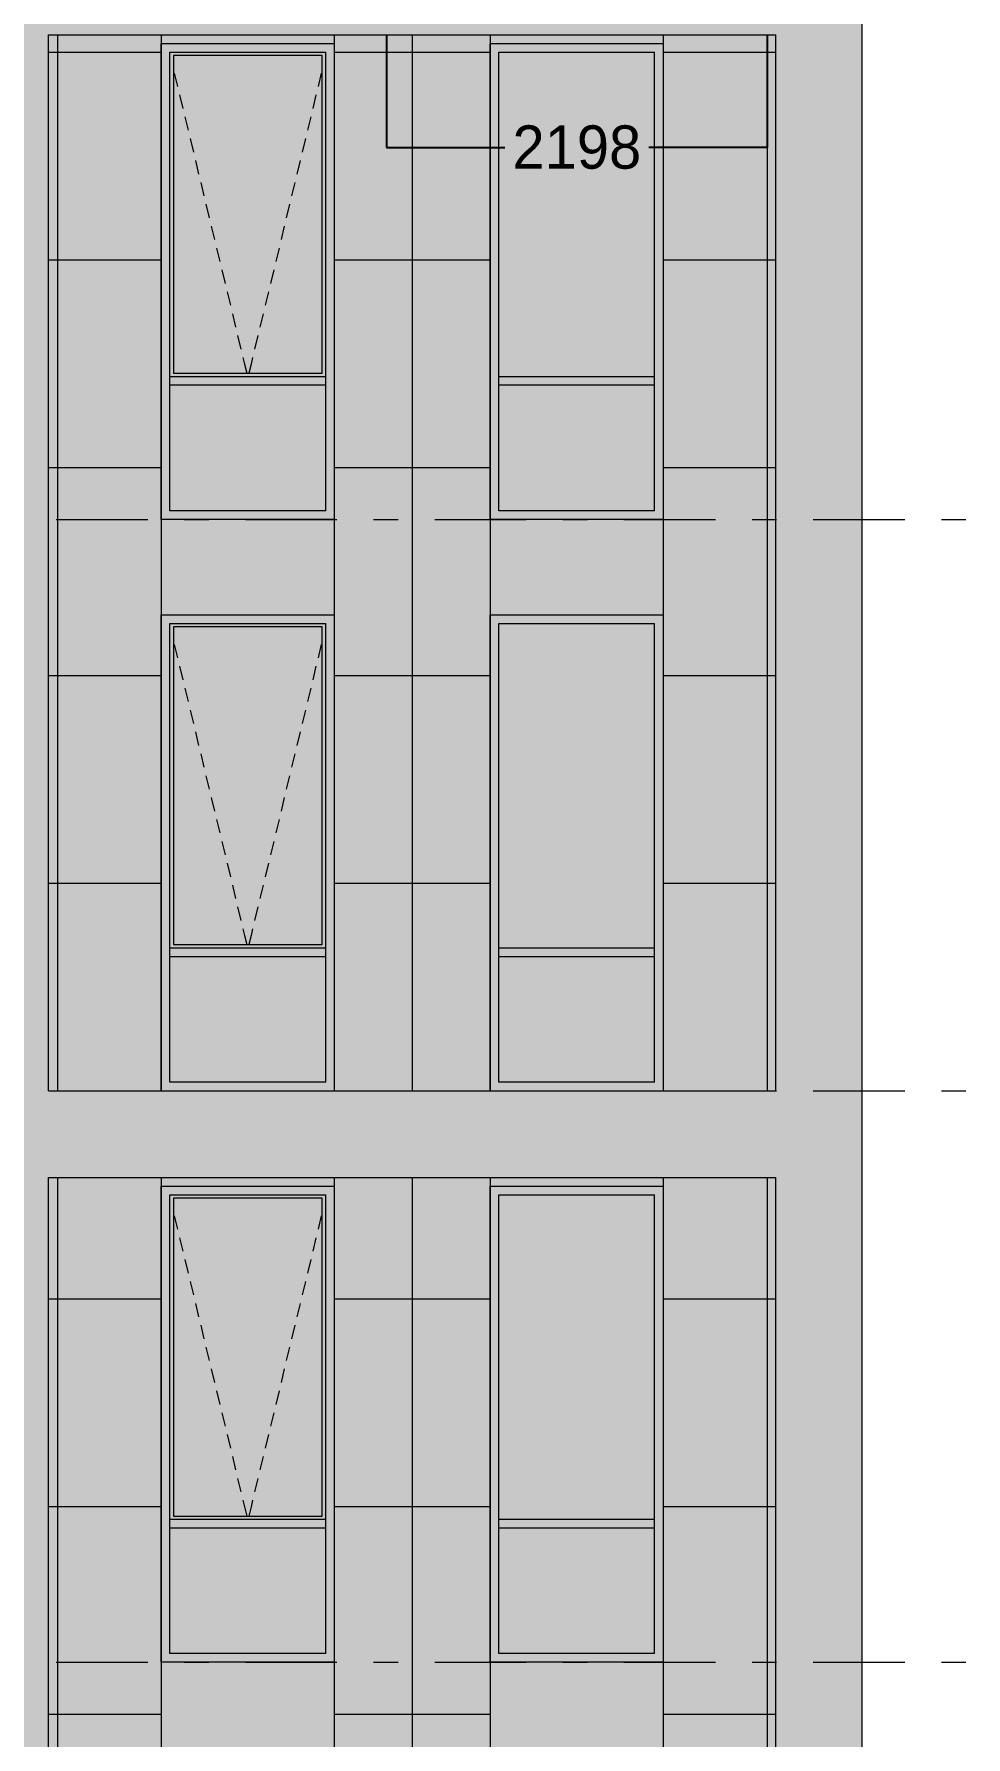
# Model space of a CAD drawing. Header units: millimetres. Extents: x 1499747 to 4230374, y -28481 to 441852.
# Drawn here: x 4123228 to 4128612, y 390097 to 399932 of the extents above; entities that cross this region are included whole.
import ezdxf

# ---------------------------------------------------------------- set-up
doc = ezdxf.new("R2010")
doc.units = ezdxf.units.MM
doc.header["$MEASUREMENT"] = 0
doc.layers.add('FTP Cable', color=130, linetype='Continuous', lineweight=30)
doc.layers.add('Чертеж и Рисунок', color=7, linetype='Continuous')
doc.dimstyles.get("Standard").update_dxf_attribs({"dimtxt": 0.18, "dimasz": 0.18, "dimexe": 0.18, "dimexo": 0.0625, "dimgap": 0.09, "dimtad": 0, "dimtih": 1, "dimtoh": 1, "dimdec": 4, "dimzin": 0, "dimdsep": 46, "dimtxsty": 'Standard', "dimcen": 0.09, "dimadec": 0, "dimazin": 0, "dimtfac": 1, "dimtdec": 4, "dimtofl": 0, "dimtmove": 0, "dimatfit": 3, "dimfxl": 1, "dimtolj": 1, "dimtzin": 0, "dimarcsym": 0})

# ---------------------------------------------------------------- blocks, each defined once
blk = doc.blocks.new('*D1149')
at = {"layer": 'Defpoints', "color": 0, "lineweight": 30, "transparency": 16777216}
for p in [(4125264.9, 399928.4), (4127463, 399928.4), (4127463, 399277.8)]:
    blk.add_point(p, dxfattribs=at)
at = {"layer": 'FTP Cable', "color": 0, "lineweight": -2, "transparency": 16777216}
for p, q in [((4125264.9, 399928.3), (4125264.9, 399277.6)), ((4127463, 399928.3), (4127463, 399277.6)), ((4125265.1, 399277.8), (4125947.2, 399277.8)), ((4127462.9, 399277.8), (4126780.7, 399277.8))]:
    blk.add_line(p, q, dxfattribs=at)
at = {"layer": 'FTP Cable', "color": 0, "lineweight": 30, "transparency": 16777216}
for points in [[(4125265.1, 399277.8), (4125265.1, 399277.7), (4125264.9, 399277.8)], [(4127462.9, 399277.8), (4127462.9, 399277.7), (4127463, 399277.8)]]:
    blk.add_solid(points, dxfattribs=at)
at = {"layer": 'FTP Cable', "color": 0, "lineweight": 25, "transparency": 16777216, "insert": (4126364, 399277.8), "char_height": 250, "attachment_point": 5}
blk.add_mtext('\\A1;2198', dxfattribs=at)

msp = doc.modelspace()

# ---------------------------------------------------------------- hatches: boundary and pattern name
at = {"layer": 'Чертеж и Рисунок', "linetype": 'Continuous', "lineweight": 0, "true_color": 0xbc9a89}
for points in [[(4104262.66859, 399928.41141), (4127512.73411, 399928.41141), (4127512.73411, 400428.41218), (4104262.66859, 400428.41218)], [(4128012.73488, 373528.37108), (4128012.73488, 400428.41218), (4127512.73411, 400428.41218), (4127512.73411, 373528.37108)], [(4123312.4277, 399928.41141), (4122812.42693, 399928.41141), (4122812.42693, 374028.37184), (4123312.4277, 374028.37184)], [(4123312.4277, 393328.40133), (4127512.73411, 393328.40133), (4127512.73411, 393828.40209), (4123312.4277, 393828.40209)]]:
    msp.add_hatch(color=33, dxfattribs=at).paths.add_polyline_path(points)
at = {"layer": 'Чертеж и Рисунок', "linetype": 'Continuous', "lineweight": 0, "true_color": 0xffffff}
h = msp.add_hatch(color=7, dxfattribs=at)
h.paths.add_polyline_path([(4123312.4277, 393828.40209), (4123962.82866, 393828.40209), (4123962.82866, 396578.40627), (4124962.83023, 396578.40627), (4124962.83023, 393828.40209), (4125862.63159, 393828.40209), (4125862.63159, 396578.40627), (4126862.63316, 396578.40627), (4126862.63316, 393828.40209), (4127512.73407, 393828.40209), (4127512.73407, 399928.41141), (4123312.4277, 399928.41141)])
h.paths.add_polyline_path([(4124962.83023, 397128.40717), (4123962.82866, 397128.40717), (4123962.82866, 399878.41135), (4124962.83023, 399878.41135)], flags=0)
h.paths.add_polyline_path([(4125862.63159, 399878.41135), (4126862.63316, 399878.41135), (4126862.63316, 397128.40717), (4125862.63159, 397128.40717)], flags=0)
at = {"layer": 'Чертеж и Рисунок', "linetype": 'Continuous', "lineweight": 0, "true_color": 0x2e2e2e}
for points in [[(4123962.82869, 399528.4108), (4124012.82877, 399528.4108), (4124012.82877, 399828.41126), (4123962.82869, 399878.41134)], [(4124462.82945, 399878.41134), (4123962.82869, 399878.41134), (4124012.82877, 399828.41126), (4124462.82945, 399828.41126)], [(4124462.82945, 399878.41134), (4124462.82945, 399828.41126), (4124912.83014, 399828.41126), (4124962.83022, 399878.41134)], [(4124962.83022, 399528.4108), (4124962.83022, 399878.41134), (4124912.83014, 399828.41126), (4124912.83014, 399528.4108)], [(4125862.63159, 399528.4108), (4125912.63167, 399528.4108), (4125912.63167, 399828.41126), (4125862.63159, 399878.41134)], [(4126362.63236, 399878.41134), (4125862.63159, 399878.41134), (4125912.63167, 399828.41126), (4126362.63236, 399828.41126)], [(4126362.63236, 399878.41134), (4126362.63236, 399828.41126), (4126812.63304, 399828.41126), (4126862.63312, 399878.41134)], [(4126862.63312, 399528.4108), (4126862.63312, 399878.41134), (4126812.63304, 399828.41126), (4126812.63304, 399528.4108)], [(4123962.82869, 398128.40866), (4124012.82877, 398128.40866), (4124012.82877, 399528.4108), (4123962.82869, 399528.4108)], [(4124962.83022, 398128.40866), (4124962.83022, 399528.4108), (4124912.83014, 399528.4108), (4124912.83014, 398128.40866)], [(4125862.63159, 398128.40866), (4125912.63167, 398128.40866), (4125912.63167, 399528.4108), (4125862.63159, 399528.4108)], [(4126862.63312, 398128.40866), (4126862.63312, 399528.4108), (4126812.63304, 399528.4108), (4126812.63304, 398128.40866)], [(4123962.82869, 397928.40836), (4124012.82877, 397928.40836), (4124012.82877, 398128.40866), (4123962.82869, 398128.40866)], [(4124962.83022, 397928.40836), (4124962.83022, 398128.40866), (4124912.83014, 398128.40866), (4124912.83014, 397928.40836)], [(4125862.63159, 397928.40836), (4125912.63167, 397928.40836), (4125912.63167, 398128.40866), (4125862.63159, 398128.40866)], [(4126862.63312, 397928.40836), (4126862.63312, 398128.40866), (4126812.63304, 398128.40866), (4126812.63304, 397928.40836)], [(4123962.82869, 397928.40836), (4123962.82869, 397128.40713), (4124012.82877, 397178.40721), (4124012.82877, 397928.40836)], [(4124012.82877, 397903.40832), (4124462.82945, 397903.40832), (4124462.82945, 397953.40839), (4124012.82877, 397953.40839)], [(4124462.82945, 397953.40839), (4124462.82945, 397903.40832), (4124912.83014, 397903.40832), (4124912.83014, 397953.40839)], [(4124962.83022, 397928.40836), (4124912.83014, 397928.40836), (4124912.83014, 397178.40721), (4124962.83022, 397128.40713)], [(4125862.63159, 397928.40836), (4125862.63159, 397128.40713), (4125912.63167, 397178.40721), (4125912.63167, 397928.40836)], [(4125912.63167, 397903.40832), (4126362.63236, 397903.40832), (4126362.63236, 397953.40839), (4125912.63167, 397953.40839)], [(4126362.63236, 397953.40839), (4126362.63236, 397903.40832), (4126812.63304, 397903.40832), (4126812.63304, 397953.40839)], [(4126862.63312, 397928.40836), (4126812.63304, 397928.40836), (4126812.63304, 397178.40721), (4126862.63312, 397128.40713)], [(4123962.82869, 397128.40713), (4124462.82945, 397128.40713), (4124462.82945, 397178.40721), (4124012.82877, 397178.40721)], [(4124462.82945, 397128.40713), (4124962.83022, 397128.40713), (4124912.83014, 397178.40721), (4124462.82945, 397178.40721)], [(4126362.63236, 397128.40713), (4126362.63236, 397178.40721), (4125912.63167, 397178.40721), (4125862.63159, 397128.40713)], [(4126362.63236, 397128.40713), (4126862.63312, 397128.40713), (4126812.63304, 397178.40721), (4126362.63236, 397178.40721)], [(4123962.82869, 396228.40576), (4124012.82877, 396228.40576), (4124012.82877, 396528.40622), (4123962.82869, 396578.40629)], [(4124462.82945, 396578.40629), (4123962.82869, 396578.40629), (4124012.82877, 396528.40622), (4124462.82945, 396528.40622)], [(4124462.82945, 396578.40629), (4124462.82945, 396528.40622), (4124912.83014, 396528.40622), (4124962.83022, 396578.40629)], [(4124962.83022, 396228.40576), (4124962.83022, 396578.40629), (4124912.83014, 396528.40622), (4124912.83014, 396228.40576)], [(4125862.63159, 396228.40576), (4125912.63167, 396228.40576), (4125912.63167, 396528.40622), (4125862.63159, 396578.40629)], [(4126362.63236, 396578.40629), (4125862.63159, 396578.40629), (4125912.63167, 396528.40622), (4126362.63236, 396528.40622)], [(4126362.63236, 396578.40629), (4126362.63236, 396528.40622), (4126812.63304, 396528.40622), (4126862.63312, 396578.40629)], [(4126862.63312, 396228.40576), (4126862.63312, 396578.40629), (4126812.63304, 396528.40622), (4126812.63304, 396228.40576)], [(4123962.82869, 394828.40362), (4124012.82877, 394828.40362), (4124012.82877, 396228.40576), (4123962.82869, 396228.40576)], [(4124962.83022, 394828.40362), (4124962.83022, 396228.40576), (4124912.83014, 396228.40576), (4124912.83014, 394828.40362)], [(4125862.63159, 394828.40362), (4125912.63167, 394828.40362), (4125912.63167, 396228.40576), (4125862.63159, 396228.40576)], [(4126862.63312, 394828.40362), (4126862.63312, 396228.40576), (4126812.63304, 396228.40576), (4126812.63304, 394828.40362)], [(4123962.82869, 394628.40332), (4124012.82877, 394628.40332), (4124012.82877, 394828.40362), (4123962.82869, 394828.40362)], [(4124962.83022, 394628.40332), (4124962.83022, 394828.40362), (4124912.83014, 394828.40362), (4124912.83014, 394628.40332)], [(4125862.63159, 394628.40332), (4125912.63167, 394628.40332), (4125912.63167, 394828.40362), (4125862.63159, 394828.40362)], [(4126862.63312, 394628.40332), (4126862.63312, 394828.40362), (4126812.63304, 394828.40362), (4126812.63304, 394628.40332)], [(4123962.82869, 394628.40332), (4123962.82869, 393828.40209), (4124012.82877, 393878.40217), (4124012.82877, 394628.40332)], [(4124012.82877, 394603.40328), (4124462.82945, 394603.40328), (4124462.82945, 394653.40335), (4124012.82877, 394653.40335)], [(4124462.82945, 394653.40335), (4124462.82945, 394603.40328), (4124912.83014, 394603.40328), (4124912.83014, 394653.40335)], [(4124962.83022, 394628.40332), (4124912.83014, 394628.40332), (4124912.83014, 393878.40217), (4124962.83022, 393828.40209)], [(4125862.63159, 394628.40332), (4125862.63159, 393828.40209), (4125912.63167, 393878.40217), (4125912.63167, 394628.40332)], [(4125912.63167, 394603.40328), (4126362.63236, 394603.40328), (4126362.63236, 394653.40335), (4125912.63167, 394653.40335)], [(4126362.63236, 394653.40335), (4126362.63236, 394603.40328), (4126812.63304, 394603.40328), (4126812.63304, 394653.40335)], [(4126862.63312, 394628.40332), (4126812.63304, 394628.40332), (4126812.63304, 393878.40217), (4126862.63312, 393828.40209)], [(4123962.82869, 393828.40209), (4124462.82945, 393828.40209), (4124462.82945, 393878.40217), (4124012.82877, 393878.40217)], [(4124462.82945, 393828.40209), (4124962.83022, 393828.40209), (4124912.83014, 393878.40217), (4124462.82945, 393878.40217)], [(4126362.63236, 393828.40209), (4126362.63236, 393878.40217), (4125912.63167, 393878.40217), (4125862.63159, 393828.40209)], [(4126362.63236, 393828.40209), (4126862.63312, 393828.40209), (4126812.63304, 393878.40217), (4126362.63236, 393878.40217)], [(4123962.82869, 392928.40072), (4124012.82877, 392928.40072), (4124012.82877, 393228.40118), (4123962.82869, 393278.40125)], [(4124462.82945, 393278.40125), (4123962.82869, 393278.40125), (4124012.82877, 393228.40118), (4124462.82945, 393228.40118)], [(4124462.82945, 393278.40125), (4124462.82945, 393228.40118), (4124912.83014, 393228.40118), (4124962.83022, 393278.40125)], [(4124962.83022, 392928.40072), (4124962.83022, 393278.40125), (4124912.83014, 393228.40118), (4124912.83014, 392928.40072)], [(4125862.63159, 392928.40072), (4125912.63167, 392928.40072), (4125912.63167, 393228.40118), (4125862.63159, 393278.40125)], [(4126362.63236, 393278.40125), (4125862.63159, 393278.40125), (4125912.63167, 393228.40118), (4126362.63236, 393228.40118)], [(4126362.63236, 393278.40125), (4126362.63236, 393228.40118), (4126812.63304, 393228.40118), (4126862.63312, 393278.40125)], [(4126862.63312, 392928.40072), (4126862.63312, 393278.40125), (4126812.63304, 393228.40118), (4126812.63304, 392928.40072)], [(4123962.82869, 391528.39858), (4124012.82877, 391528.39858), (4124012.82877, 392928.40072), (4123962.82869, 392928.40072)], [(4124962.83022, 391528.39858), (4124962.83022, 392928.40072), (4124912.83014, 392928.40072), (4124912.83014, 391528.39858)], [(4125862.63159, 391528.39858), (4125912.63167, 391528.39858), (4125912.63167, 392928.40072), (4125862.63159, 392928.40072)], [(4126862.63312, 391528.39858), (4126862.63312, 392928.40072), (4126812.63304, 392928.40072), (4126812.63304, 391528.39858)], [(4123962.82869, 391328.39827), (4124012.82877, 391328.39827), (4124012.82877, 391528.39858), (4123962.82869, 391528.39858)], [(4124962.83022, 391328.39827), (4124962.83022, 391528.39858), (4124912.83014, 391528.39858), (4124912.83014, 391328.39827)], [(4125862.63159, 391328.39827), (4125912.63167, 391328.39827), (4125912.63167, 391528.39858), (4125862.63159, 391528.39858)], [(4126862.63312, 391328.39827), (4126862.63312, 391528.39858), (4126812.63304, 391528.39858), (4126812.63304, 391328.39827)], [(4123962.82869, 391328.39827), (4123962.82869, 390528.39705), (4124012.82877, 390578.39713), (4124012.82877, 391328.39827)], [(4124012.82877, 391303.39824), (4124462.82945, 391303.39824), (4124462.82945, 391353.39831), (4124012.82877, 391353.39831)], [(4124462.82945, 391353.39831), (4124462.82945, 391303.39824), (4124912.83014, 391303.39824), (4124912.83014, 391353.39831)], [(4124962.83022, 391328.39827), (4124912.83014, 391328.39827), (4124912.83014, 390578.39713), (4124962.83022, 390528.39705)], [(4125862.63159, 391328.39827), (4125862.63159, 390528.39705), (4125912.63167, 390578.39713), (4125912.63167, 391328.39827)], [(4125912.63167, 391303.39824), (4126362.63236, 391303.39824), (4126362.63236, 391353.39831), (4125912.63167, 391353.39831)], [(4126362.63236, 391353.39831), (4126362.63236, 391303.39824), (4126812.63304, 391303.39824), (4126812.63304, 391353.39831)], [(4126862.63312, 391328.39827), (4126812.63304, 391328.39827), (4126812.63304, 390578.39713), (4126862.63312, 390528.39705)], [(4123962.82869, 390528.39705), (4124462.82945, 390528.39705), (4124462.82945, 390578.39713), (4124012.82877, 390578.39713)], [(4124462.82945, 390528.39705), (4124962.83022, 390528.39705), (4124912.83014, 390578.39713), (4124462.82945, 390578.39713)], [(4126362.63236, 390528.39705), (4126362.63236, 390578.39713), (4125912.63167, 390578.39713), (4125862.63159, 390528.39705)], [(4126362.63236, 390528.39705), (4126862.63312, 390528.39705), (4126812.63304, 390578.39713), (4126362.63236, 390578.39713)]]:
    msp.add_hatch(color=250, dxfattribs=at).paths.add_polyline_path(points)
at = {"layer": 'Чертеж и Рисунок', "linetype": 'Continuous', "lineweight": 0, "true_color": 0xf7fdff}
for points in [[(4124012.82877, 397953.40839), (4124032.8288, 397973.40843), (4124032.8288, 399808.41123), (4124012.82877, 399828.41126)], [(4124912.83014, 399828.41126), (4124012.82877, 399828.41126), (4124032.8288, 399808.41123), (4124892.83011, 399808.41123)], [(4124912.83014, 397953.40839), (4124912.83014, 399828.41126), (4124892.83011, 399808.41123), (4124892.83011, 397973.40843)], [(4124912.83014, 397953.40839), (4124892.83011, 397973.40843), (4124032.8288, 397973.40843), (4124012.82877, 397953.40839)], [(4124012.82877, 394653.40335), (4124032.8288, 394673.40338), (4124032.8288, 396508.40619), (4124012.82877, 396528.40622)], [(4124912.83014, 396528.40622), (4124012.82877, 396528.40622), (4124032.8288, 396508.40619), (4124892.83011, 396508.40619)], [(4124912.83014, 394653.40335), (4124912.83014, 396528.40622), (4124892.83011, 396508.40619), (4124892.83011, 394673.40338)], [(4124912.83014, 394653.40335), (4124892.83011, 394673.40338), (4124032.8288, 394673.40338), (4124012.82877, 394653.40335)], [(4124012.82877, 391353.39831), (4124032.8288, 391373.39834), (4124032.8288, 393208.40115), (4124012.82877, 393228.40118)], [(4124912.83014, 393228.40118), (4124012.82877, 393228.40118), (4124032.8288, 393208.40115), (4124892.83011, 393208.40115)], [(4124912.83014, 391353.39831), (4124912.83014, 393228.40118), (4124892.83011, 393208.40115), (4124892.83011, 391373.39834)], [(4124912.83014, 391353.39831), (4124892.83011, 391373.39834), (4124032.8288, 391373.39834), (4124012.82877, 391353.39831)]]:
    msp.add_hatch(color=7, dxfattribs=at).paths.add_polyline_path(points)
at = {"layer": 'Чертеж и Рисунок', "linetype": 'Continuous', "lineweight": 0, "true_color": 0x84adf9}
for points in [[(4124032.8288, 397973.40843), (4124892.83011, 397973.40843), (4124892.83011, 399808.41123), (4124032.8288, 399808.41123)], [(4125912.63167, 397953.40839), (4126812.63304, 397953.40839), (4126812.63304, 398128.40866), (4126812.63304, 399828.41126), (4125912.63167, 399828.41126)], [(4124012.82877, 397178.40721), (4124912.83014, 397178.40721), (4124912.83014, 397903.40832), (4124012.82877, 397903.40832)], [(4125912.63167, 397903.40832), (4125912.63167, 397178.40721), (4126812.63304, 397178.40721), (4126812.63304, 397903.40832)], [(4124032.8288, 394673.40338), (4124892.83011, 394673.40338), (4124892.83011, 396508.40619), (4124032.8288, 396508.40619)], [(4125912.63167, 394653.40335), (4126812.63304, 394653.40335), (4126812.63304, 396228.40576), (4126812.63304, 396528.40622), (4125912.63167, 396528.40622)], [(4124012.82877, 394603.40328), (4124012.82877, 393878.40217), (4124912.83014, 393878.40217), (4124912.83014, 394603.40328)], [(4126812.63304, 394603.40328), (4125912.63167, 394603.40328), (4125912.63167, 393878.40217), (4126812.63304, 393878.40217)], [(4124032.8288, 391373.39834), (4124892.83011, 391373.39834), (4124892.83011, 393208.40115), (4124032.8288, 393208.40115)], [(4125912.63167, 391353.39831), (4126812.63304, 391353.39831), (4126812.63304, 392928.40072), (4126812.63304, 393228.40118), (4125912.63167, 393228.40118)], [(4124012.82877, 391303.39824), (4124012.82877, 390578.39713), (4124912.83014, 390578.39713), (4124912.83014, 391303.39824)], [(4125912.63167, 391303.39824), (4125912.63167, 390578.39713), (4126812.63304, 390578.39713), (4126812.63304, 391303.39824)]]:
    msp.add_hatch(color=161, dxfattribs=at).paths.add_polyline_path(points)
at = {"layer": 'Чертеж и Рисунок', "linetype": 'Continuous', "lineweight": 0, "true_color": 0xffffff}
h = msp.add_hatch(color=7, dxfattribs=at)
h.paths.add_polyline_path([(4123312.4277, 383928.38697), (4123962.82871, 383928.38697), (4123962.82871, 386678.39122), (4124962.83024, 386678.39122), (4124962.83024, 383928.38697), (4125862.63164, 383928.38697), (4125862.63164, 386678.39122), (4126862.63316, 386678.39122), (4126862.63316, 383928.38697), (4127512.73415, 383928.38697), (4127512.73415, 393328.40133), (4123312.4277, 393328.40133)])
h.paths.add_polyline_path([(4124962.83024, 390528.3971), (4123962.82871, 390528.3971), (4123962.82871, 393278.40121), (4124962.83024, 393278.40121)], flags=0)
h.paths.add_polyline_path([(4123962.82871, 387228.39196), (4123962.82871, 389978.39622), (4124962.83024, 389978.39622), (4124962.83024, 387228.39196)], flags=0)
h.paths.add_polyline_path([(4125862.63164, 393278.40121), (4126862.63316, 393278.40121), (4126862.63316, 390528.3971), (4125862.63164, 390528.3971)], flags=0)
h.paths.add_polyline_path([(4125862.63164, 389978.39622), (4126862.63316, 389978.39622), (4126862.63316, 387228.39196), (4125862.63164, 387228.39196)], flags=0)

# ---------------------------------------------------------------- linework, layer by layer
at = {"layer": 'Чертеж и Рисунок', "color": 7, "linetype": 'Continuous', "lineweight": 5}
for points in [[(4128012.73488, 373528.37108), (4128012.73488, 400428.41218)], [(4123312.4277, 399928.41141), (4127512.73411, 399928.41141)], [(4123312.4277, 393828.40209), (4123312.4277, 399928.41141)], [(4127512.73411, 393828.40209), (4127512.73411, 399928.41141)], [(4123962.82869, 399878.41134), (4124962.83022, 399878.41134)], [(4123962.82869, 397128.40713), (4123962.82869, 399878.41134)], [(4124012.82877, 399528.4108), (4124012.82877, 399828.41126)], [(4124012.82877, 399828.41126), (4124462.82945, 399828.41126)], [(4124032.8288, 399808.41123), (4124032.8288, 397973.40843)], [(4124892.83011, 399808.41123), (4124032.8288, 399808.41123)], [(4124462.82945, 399828.41126), (4124912.83014, 399828.41126)], [(4124892.83011, 397973.40843), (4124892.83011, 399808.41123)], [(4124912.83014, 399528.4108), (4124912.83014, 399828.41126)], [(4125862.63159, 397128.40713), (4125862.63159, 399878.41134)], [(4125862.63159, 399878.41134), (4126862.63312, 399878.41134)], [(4125912.63167, 399528.4108), (4125912.63167, 399828.41126)], [(4125912.63167, 399828.41126), (4126362.63236, 399828.41126)], [(4126362.63236, 399828.41126), (4126812.63304, 399828.41126)], [(4126812.63304, 399528.4108), (4126812.63304, 399828.41126)], [(4126862.63312, 399878.41134), (4126862.63312, 397128.40713)], [(4124012.82877, 398128.40866), (4124012.82877, 399528.4108)], [(4124912.83014, 398128.40866), (4124912.83014, 399528.4108)], [(4125912.63167, 398128.40866), (4125912.63167, 399528.4108)], [(4126812.63304, 398128.40866), (4126812.63304, 399528.4108)], [(4124012.82877, 397953.40839), (4124012.82877, 398128.40866)], [(4124912.83014, 397953.40839), (4124912.83014, 398128.40866)], [(4125912.63167, 397953.40839), (4125912.63167, 398128.40866)], [(4126812.63304, 397953.40839), (4126812.63304, 398128.40866)], [(4124012.82877, 397928.40836), (4124012.82877, 397953.40839)], [(4124462.82945, 397953.40839), (4124012.82877, 397953.40839)], [(4124012.82877, 397903.40832), (4124012.82877, 397928.40836)], [(4124032.8288, 397973.40843), (4124892.83011, 397973.40843)], [(4124912.83014, 397953.40839), (4124462.82945, 397953.40839)], [(4124912.83014, 397928.40836), (4124912.83014, 397953.40839)], [(4124912.83014, 397903.40832), (4124912.83014, 397928.40836)], [(4125912.63167, 397928.40836), (4125912.63167, 397953.40839)], [(4126362.63236, 397953.40839), (4125912.63167, 397953.40839)], [(4125912.63167, 397903.40832), (4125912.63167, 397928.40836)], [(4126812.63304, 397953.40839), (4126362.63236, 397953.40839)], [(4126812.63304, 397928.40836), (4126812.63304, 397953.40839)], [(4126812.63304, 397903.40832), (4126812.63304, 397928.40836)], [(4124012.82877, 397178.40721), (4124012.82877, 397903.40832)], [(4124462.82945, 397903.40832), (4124012.82877, 397903.40832)], [(4124912.83014, 397903.40832), (4124462.82945, 397903.40832)], [(4124912.83014, 397178.40721), (4124912.83014, 397903.40832)], [(4125912.63167, 397178.40721), (4125912.63167, 397903.40832)], [(4126362.63236, 397903.40832), (4125912.63167, 397903.40832)], [(4126812.63304, 397903.40832), (4126362.63236, 397903.40832)], [(4126812.63304, 397178.40721), (4126812.63304, 397903.40832)], [(4124962.83022, 397128.40713), (4123962.82869, 397128.40713)], [(4124462.82945, 397178.40721), (4124012.82877, 397178.40721)], [(4124912.83014, 397178.40721), (4124462.82945, 397178.40721)], [(4126862.63312, 397128.40713), (4125862.63159, 397128.40713)], [(4126362.63236, 397178.40721), (4125912.63167, 397178.40721)], [(4126812.63304, 397178.40721), (4126362.63236, 397178.40721)], [(4123962.82869, 393828.40209), (4123962.82869, 396578.40629)], [(4123962.82869, 396578.40629), (4124962.83022, 396578.40629)], [(4125862.63159, 396578.40629), (4126862.63312, 396578.40629)], [(4125862.63159, 393828.40209), (4125862.63159, 396578.40629)], [(4126862.63312, 396578.40629), (4126862.63312, 393828.40209)], [(4124012.82877, 396228.40576), (4124012.82877, 396528.40622)], [(4124012.82877, 396528.40622), (4124462.82945, 396528.40622)], [(4124032.8288, 396508.40619), (4124032.8288, 394673.40338)], [(4124892.83011, 396508.40619), (4124032.8288, 396508.40619)], [(4124462.82945, 396528.40622), (4124912.83014, 396528.40622)], [(4124892.83011, 394673.40338), (4124892.83011, 396508.40619)], [(4124912.83014, 396228.40576), (4124912.83014, 396528.40622)], [(4125912.63167, 396228.40576), (4125912.63167, 396528.40622)], [(4125912.63167, 396528.40622), (4126362.63236, 396528.40622)], [(4126362.63236, 396528.40622), (4126812.63304, 396528.40622)], [(4126812.63304, 396228.40576), (4126812.63304, 396528.40622)], [(4124012.82877, 394828.40362), (4124012.82877, 396228.40576)], [(4124912.83014, 394828.40362), (4124912.83014, 396228.40576)], [(4125912.63167, 394828.40362), (4125912.63167, 396228.40576)], [(4126812.63304, 394828.40362), (4126812.63304, 396228.40576)], [(4124012.82877, 394653.40335), (4124012.82877, 394828.40362)], [(4124912.83014, 394653.40335), (4124912.83014, 394828.40362)], [(4125912.63167, 394653.40335), (4125912.63167, 394828.40362)], [(4126812.63304, 394653.40335), (4126812.63304, 394828.40362)], [(4124032.8288, 394673.40338), (4124892.83011, 394673.40338)], [(4124012.82877, 394628.40332), (4124012.82877, 394653.40335)], [(4124462.82945, 394653.40335), (4124012.82877, 394653.40335)], [(4124012.82877, 394603.40328), (4124012.82877, 394628.40332)], [(4124012.82877, 393878.40217), (4124012.82877, 394603.40328)], [(4124462.82945, 394603.40328), (4124012.82877, 394603.40328)], [(4124912.83014, 394653.40335), (4124462.82945, 394653.40335)], [(4124912.83014, 394603.40328), (4124462.82945, 394603.40328)], [(4124912.83014, 394628.40332), (4124912.83014, 394653.40335)], [(4124912.83014, 394603.40328), (4124912.83014, 394628.40332)], [(4124912.83014, 393878.40217), (4124912.83014, 394603.40328)], [(4125912.63167, 394628.40332), (4125912.63167, 394653.40335)], [(4126362.63236, 394653.40335), (4125912.63167, 394653.40335)], [(4125912.63167, 394603.40328), (4125912.63167, 394628.40332)], [(4125912.63167, 393878.40217), (4125912.63167, 394603.40328)], [(4126362.63236, 394603.40328), (4125912.63167, 394603.40328)], [(4126812.63304, 394653.40335), (4126362.63236, 394653.40335)], [(4126812.63304, 394603.40328), (4126362.63236, 394603.40328)], [(4126812.63304, 394628.40332), (4126812.63304, 394653.40335)], [(4126812.63304, 394603.40328), (4126812.63304, 394628.40332)], [(4126812.63304, 393878.40217), (4126812.63304, 394603.40328)], [(4123312.4277, 393828.40209), (4127512.73411, 393828.40209)], [(4124462.82945, 393878.40217), (4124012.82877, 393878.40217)], [(4124912.83014, 393878.40217), (4124462.82945, 393878.40217)], [(4126362.63236, 393878.40217), (4125912.63167, 393878.40217)], [(4126812.63304, 393878.40217), (4126362.63236, 393878.40217)], [(4123312.4277, 383928.38697), (4123312.4277, 393328.40133)], [(4123312.4277, 393328.40133), (4127512.73411, 393328.40133)], [(4127512.73411, 383928.38697), (4127512.73411, 393328.40133)], [(4123962.82869, 390528.39705), (4123962.82869, 393278.40125)], [(4123962.82869, 393278.40125), (4124962.83022, 393278.40125)], [(4124012.82877, 392928.40072), (4124012.82877, 393228.40118)], [(4124012.82877, 393228.40118), (4124462.82945, 393228.40118)], [(4124032.8288, 393208.40115), (4124032.8288, 391373.39834)], [(4124892.83011, 393208.40115), (4124032.8288, 393208.40115)], [(4124462.82945, 393228.40118), (4124912.83014, 393228.40118)], [(4124892.83011, 391373.39834), (4124892.83011, 393208.40115)], [(4124912.83014, 392928.40072), (4124912.83014, 393228.40118)], [(4125862.63159, 390528.39705), (4125862.63159, 393278.40125)], [(4125862.63159, 393278.40125), (4126862.63312, 393278.40125)], [(4125912.63167, 392928.40072), (4125912.63167, 393228.40118)], [(4125912.63167, 393228.40118), (4126362.63236, 393228.40118)], [(4126362.63236, 393228.40118), (4126812.63304, 393228.40118)], [(4126812.63304, 392928.40072), (4126812.63304, 393228.40118)], [(4126862.63312, 393278.40125), (4126862.63312, 390528.39705)], [(4124012.82877, 391528.39858), (4124012.82877, 392928.40072)], [(4124912.83014, 391528.39858), (4124912.83014, 392928.40072)], [(4125912.63167, 391528.39858), (4125912.63167, 392928.40072)], [(4126812.63304, 391528.39858), (4126812.63304, 392928.40072)], [(4124012.82877, 391353.39831), (4124012.82877, 391528.39858)], [(4124912.83014, 391353.39831), (4124912.83014, 391528.39858)], [(4125912.63167, 391353.39831), (4125912.63167, 391528.39858)], [(4126812.63304, 391353.39831), (4126812.63304, 391528.39858)], [(4124012.82877, 391328.39827), (4124012.82877, 391353.39831)], [(4124462.82945, 391353.39831), (4124012.82877, 391353.39831)], [(4124012.82877, 391303.39824), (4124012.82877, 391328.39827)], [(4124032.8288, 391373.39834), (4124892.83011, 391373.39834)], [(4124912.83014, 391353.39831), (4124462.82945, 391353.39831)], [(4124912.83014, 391328.39827), (4124912.83014, 391353.39831)], [(4124912.83014, 391303.39824), (4124912.83014, 391328.39827)], [(4125912.63167, 391328.39827), (4125912.63167, 391353.39831)], [(4126362.63236, 391353.39831), (4125912.63167, 391353.39831)], [(4125912.63167, 391303.39824), (4125912.63167, 391328.39827)], [(4126812.63304, 391353.39831), (4126362.63236, 391353.39831)], [(4126812.63304, 391328.39827), (4126812.63304, 391353.39831)], [(4126812.63304, 391303.39824), (4126812.63304, 391328.39827)], [(4124012.82877, 390578.39713), (4124012.82877, 391303.39824)], [(4124462.82945, 391303.39824), (4124012.82877, 391303.39824)], [(4124912.83014, 391303.39824), (4124462.82945, 391303.39824)], [(4124912.83014, 390578.39713), (4124912.83014, 391303.39824)], [(4125912.63167, 390578.39713), (4125912.63167, 391303.39824)], [(4126362.63236, 391303.39824), (4125912.63167, 391303.39824)], [(4126812.63304, 391303.39824), (4126362.63236, 391303.39824)], [(4126812.63304, 390578.39713), (4126812.63304, 391303.39824)], [(4124462.82945, 390578.39713), (4124012.82877, 390578.39713)], [(4124912.83014, 390578.39713), (4124462.82945, 390578.39713)], [(4126362.63236, 390578.39713), (4125912.63167, 390578.39713)], [(4126812.63304, 390578.39713), (4126362.63236, 390578.39713)], [(4124962.83022, 390528.39705), (4123962.82869, 390528.39705)], [(4126862.63312, 390528.39705), (4125862.63159, 390528.39705)]]:
    msp.add_lwpolyline(points, dxfattribs=at)
at = {"layer": 'Чертеж и Рисунок', "color": 253, "linetype": 'Continuous', "lineweight": 5, "true_color": 0xaaaaaa}
for points in [[(4123363.42777, 399928.41141), (4123363.42777, 393828.40209)], [(4123963.42869, 399928.41141), (4123963.42869, 399878.41134)], [(4124962.83022, 399928.41141), (4124962.83022, 399878.41134)], [(4125412.7309, 399928.41141), (4125412.7309, 393828.40209)], [(4125863.03159, 399928.41141), (4125863.03159, 399878.41134)], [(4126862.43312, 399928.41141), (4126862.43312, 399878.41134)], [(4127463.03404, 399928.41141), (4127463.03404, 393828.40209)], [(4123312.4277, 399828.21126), (4123962.82869, 399828.21126)], [(4123963.42869, 399878.41134), (4123963.42869, 397128.40713)], [(4124962.83022, 399878.41134), (4124962.83022, 397128.40713)], [(4124962.83022, 399828.21126), (4125862.53159, 399828.21126)], [(4125863.03159, 399878.41134), (4125863.03159, 397128.40713)], [(4126862.43312, 399878.41134), (4126862.43312, 397128.40713)], [(4126862.43312, 399828.21126), (4126862.63312, 399828.21126)], [(4126862.63312, 399828.21126), (4127512.73411, 399828.21126)], [(4123312.4277, 398628.20943), (4123962.82869, 398628.20943)], [(4124962.83022, 398628.20943), (4125862.53159, 398628.20943)], [(4126862.43312, 398628.20943), (4126862.63312, 398628.20943)], [(4126862.63312, 398628.20943), (4127512.73411, 398628.20943)], [(4123312.4277, 397428.20759), (4123962.82869, 397428.20759)], [(4124962.83022, 397428.20759), (4125862.53159, 397428.20759)], [(4126862.43312, 397428.20759), (4126862.63312, 397428.20759)], [(4126862.63312, 397428.20759), (4127512.73411, 397428.20759)], [(4123963.42869, 397128.40713), (4123963.42869, 396578.40629)], [(4124962.83022, 397128.40713), (4124962.83022, 396578.40629)], [(4125863.03159, 397128.40713), (4125863.03159, 396578.40629)], [(4126862.43312, 397128.40713), (4126862.43312, 396578.40629)], [(4123963.42869, 396578.40629), (4123963.42869, 393828.40209)], [(4124962.83022, 396578.40629), (4124962.83022, 393828.40209)], [(4125863.03159, 396578.40629), (4125863.03159, 393828.40209)], [(4126862.43312, 396578.40629), (4126862.43312, 393828.40209)], [(4123312.4277, 396228.20576), (4123962.82869, 396228.20576)], [(4124962.83022, 396228.20576), (4125862.53159, 396228.20576)], [(4126862.43312, 396228.20576), (4126862.63312, 396228.20576)], [(4126862.63312, 396228.20576), (4127512.73411, 396228.20576)], [(4123312.4277, 395028.20393), (4123962.82869, 395028.20393)], [(4124962.83022, 395028.20393), (4125862.53159, 395028.20393)], [(4126862.43312, 395028.20393), (4126862.63312, 395028.20393)], [(4126862.63312, 395028.20393), (4127512.73411, 395028.20393)], [(4123363.42777, 393328.40133), (4123363.42777, 383928.38697)], [(4123963.42869, 393328.40133), (4123963.42869, 393278.40125)], [(4124962.83022, 393328.40133), (4124962.83022, 393278.40125)], [(4125412.7309, 393328.40133), (4125412.7309, 383928.38697)], [(4125863.03159, 393328.40133), (4125863.03159, 393278.40125)], [(4126862.43312, 393328.40133), (4126862.43312, 393278.40125)], [(4127463.03404, 393328.40133), (4127463.03404, 383928.38697)], [(4123963.42869, 393278.40125), (4123963.42869, 390528.39705)], [(4124962.83022, 393278.40125), (4124962.83022, 390528.39705)], [(4125863.03159, 393278.40125), (4125863.03159, 390528.39705)], [(4126862.43312, 393278.40125), (4126862.43312, 390528.39705)], [(4123312.4277, 392628.20026), (4123962.82869, 392628.20026)], [(4124962.83022, 392628.20026), (4125862.53159, 392628.20026)], [(4126862.43312, 392628.20026), (4126862.63312, 392628.20026)], [(4126862.63312, 392628.20026), (4127512.73411, 392628.20026)], [(4123312.4277, 391428.19843), (4123962.82869, 391428.19843)], [(4124962.83022, 391428.19843), (4125862.53159, 391428.19843)], [(4126862.43312, 391428.19843), (4126862.63312, 391428.19843)], [(4126862.63312, 391428.19843), (4127512.73411, 391428.19843)], [(4123963.42869, 390528.39705), (4123963.42869, 389978.39621)], [(4124962.83022, 390528.39705), (4124962.83022, 389978.39621)], [(4125863.03159, 390528.39705), (4125863.03159, 389978.39621)], [(4126862.43312, 390528.39705), (4126862.43312, 389978.39621)], [(4123312.4277, 390228.19659), (4123962.82869, 390228.19659)], [(4124962.83022, 390228.19659), (4125862.53159, 390228.19659)], [(4126862.43312, 390228.19659), (4127512.73411, 390228.19659)]]:
    msp.add_lwpolyline(points, dxfattribs=at)
at = {"layer": 'Чертеж и Рисунок', "color": 23, "linetype": 'Continuous', "lineweight": 5, "true_color": 0xbf8080}
for points in [[(4124038.3288, 399707.11107), (4124057.02883, 399629.31096)], [(4124887.3301, 399707.11107), (4124868.53007, 399629.31096)], [(4124068.82885, 399580.71088), (4124087.52888, 399502.91076)], [(4124856.73005, 399580.71088), (4124838.03003, 399502.91076)], [(4124099.3289, 399454.31069), (4124118.02893, 399376.61057)], [(4124826.23001, 399454.31069), (4124807.52998, 399376.61057)], [(4124129.82894, 399328.01049), (4124148.52897, 399250.21038)], [(4124795.72996, 399328.01049), (4124777.02993, 399250.21038)], [(4124160.32899, 399201.6103), (4124179.02902, 399123.81018)], [(4124765.22991, 399201.6103), (4124746.52989, 399123.81018)], [(4124190.82904, 399075.21011), (4124209.52907, 398997.50999)], [(4124734.72987, 399075.21011), (4124716.02984, 398997.50999)], [(4124221.32908, 398948.80992), (4124240.02911, 398871.1098)], [(4124704.22982, 398948.80992), (4124685.52979, 398871.1098)], [(4124251.82913, 398822.50972), (4124270.62916, 398744.7096)], [(4124673.72977, 398822.50972), (4124655.02975, 398744.7096)], [(4124282.32918, 398696.10953), (4124301.12921, 398618.30941)], [(4124643.22973, 398696.10953), (4124624.5297, 398618.30941)], [(4124312.82922, 398569.70934), (4124331.62925, 398492.00922)], [(4124612.72968, 398569.70934), (4124594.02965, 398492.00922)], [(4124343.32927, 398443.40914), (4124362.1293, 398365.60902)], [(4124582.22964, 398443.40914), (4124563.42961, 398365.60902)], [(4124373.82932, 398317.00895), (4124392.62935, 398239.20883)], [(4124551.72959, 398317.00895), (4124532.92956, 398239.20883)], [(4124404.32936, 398190.60876), (4124423.12939, 398112.90864)], [(4124521.22954, 398190.60876), (4124502.42951, 398112.90864)], [(4124434.82941, 398064.30856), (4124444.02942, 398026.20851)], [(4124444.02942, 398026.20851), (4124456.72944, 397973.40843)], [(4124481.52948, 398026.20851), (4124468.82946, 397973.40843)], [(4124490.7295, 398064.30856), (4124481.52948, 398026.20851)], [(4124038.3288, 396407.10603), (4124057.02883, 396329.30591)], [(4124887.3301, 396407.10603), (4124868.53007, 396329.30591)], [(4124068.82885, 396280.70584), (4124087.52888, 396202.90572)], [(4124856.73005, 396280.70584), (4124838.03003, 396202.90572)], [(4124099.3289, 396154.30565), (4124118.02893, 396076.60553)], [(4124826.23001, 396154.30565), (4124807.52998, 396076.60553)], [(4124129.82894, 396028.00545), (4124148.52897, 395950.20533)], [(4124795.72996, 396028.00545), (4124777.02993, 395950.20533)], [(4124160.32899, 395901.60526), (4124179.02902, 395823.80514)], [(4124765.22991, 395901.60526), (4124746.52989, 395823.80514)], [(4124190.82904, 395775.20507), (4124209.52907, 395697.50495)], [(4124734.72987, 395775.20507), (4124716.02984, 395697.50495)], [(4124221.32908, 395648.80487), (4124240.02911, 395571.10476)], [(4124704.22982, 395648.80487), (4124685.52979, 395571.10476)], [(4124251.82913, 395522.50468), (4124270.62916, 395444.70456)], [(4124673.72977, 395522.50468), (4124655.02975, 395444.70456)], [(4124282.32918, 395396.10449), (4124301.12921, 395318.30437)], [(4124643.22973, 395396.10449), (4124624.5297, 395318.30437)], [(4124312.82922, 395269.70429), (4124331.62925, 395192.00418)], [(4124612.72968, 395269.70429), (4124594.02965, 395192.00418)], [(4124343.32927, 395143.4041), (4124362.1293, 395065.60398)], [(4124582.22964, 395143.4041), (4124563.42961, 395065.60398)], [(4124373.82932, 395017.00391), (4124392.62935, 394939.20379)], [(4124551.72959, 395017.00391), (4124532.92956, 394939.20379)], [(4124404.32936, 394890.60372), (4124423.12939, 394812.9036)], [(4124521.22954, 394890.60372), (4124502.42951, 394812.9036)], [(4124434.82941, 394764.30352), (4124444.02942, 394726.20346)], [(4124444.02942, 394726.20346), (4124456.72944, 394673.40338)], [(4124481.52948, 394726.20346), (4124468.82946, 394673.40338)], [(4124490.7295, 394764.30352), (4124481.52948, 394726.20346)], [(4124038.3288, 393107.10099), (4124057.02883, 393029.30087)], [(4124887.3301, 393107.10099), (4124868.53007, 393029.30087)], [(4124068.82885, 392980.7008), (4124087.52888, 392902.90068)], [(4124856.73005, 392980.7008), (4124838.03003, 392902.90068)], [(4124099.3289, 392854.3006), (4124118.02893, 392776.60049)], [(4124826.23001, 392854.3006), (4124807.52998, 392776.60049)], [(4124129.82894, 392728.00041), (4124148.52897, 392650.20029)], [(4124795.72996, 392728.00041), (4124777.02993, 392650.20029)], [(4124160.32899, 392601.60022), (4124179.02902, 392523.8001)], [(4124765.22991, 392601.60022), (4124746.52989, 392523.8001)], [(4124190.82904, 392475.20003), (4124209.52907, 392397.49991)], [(4124734.72987, 392475.20003), (4124716.02984, 392397.49991)], [(4124221.32908, 392348.79983), (4124240.02911, 392271.09971)], [(4124704.22982, 392348.79983), (4124685.52979, 392271.09971)], [(4124251.82913, 392222.49964), (4124270.62916, 392144.69952)], [(4124673.72977, 392222.49964), (4124655.02975, 392144.69952)], [(4124282.32918, 392096.09945), (4124301.12921, 392018.29933)], [(4124643.22973, 392096.09945), (4124624.5297, 392018.29933)], [(4124312.82922, 391969.69925), (4124331.62925, 391891.99913)], [(4124612.72968, 391969.69925), (4124594.02965, 391891.99913)], [(4124343.32927, 391843.39906), (4124362.1293, 391765.59894)], [(4124582.22964, 391843.39906), (4124563.42961, 391765.59894)], [(4124373.82932, 391716.99887), (4124392.62935, 391639.19875)], [(4124551.72959, 391716.99887), (4124532.92956, 391639.19875)], [(4124404.32936, 391590.59867), (4124423.12939, 391512.89856)], [(4124521.22954, 391590.59867), (4124502.42951, 391512.89856)], [(4124434.82941, 391464.29848), (4124444.02942, 391426.19842)], [(4124444.02942, 391426.19842), (4124456.72944, 391373.39834)], [(4124481.52948, 391426.19842), (4124468.82946, 391373.39834)], [(4124490.7295, 391464.29848), (4124481.52948, 391426.19842)]]:
    msp.add_lwpolyline(points, dxfattribs=at)
at = {"layer": 'Чертеж и Рисунок', "color": 1, "linetype": 'Continuous', "lineweight": 0}
for points in [[(4123355.42776, 397128.40713), (4123884.62857, 397128.40713)], [(4124096.22889, 397128.40713), (4124237.42911, 397128.40713)], [(4124449.02943, 397128.40713), (4124978.23024, 397128.40713)], [(4125189.93056, 397128.40713), (4125331.03078, 397128.40713)], [(4125542.6311, 397128.40713), (4126071.83191, 397128.40713)], [(4126283.53223, 397128.40713), (4126424.63245, 397128.40713)], [(4126636.23277, 397128.40713), (4127165.43358, 397128.40713)], [(4127377.13391, 397128.40713), (4127518.23412, 397128.40713)], [(4127729.93444, 397128.40713), (4128259.03525, 397128.40713)], [(4128470.73558, 397128.40713), (4128611.83579, 397128.40713)], [(4123355.42776, 393828.40209), (4123884.62857, 393828.40209)], [(4124096.22889, 393828.40209), (4124237.42911, 393828.40209)], [(4124449.02943, 393828.40209), (4124978.23024, 393828.40209)], [(4125189.93056, 393828.40209), (4125331.03078, 393828.40209)], [(4125542.6311, 393828.40209), (4126071.83191, 393828.40209)], [(4126283.53223, 393828.40209), (4126424.63245, 393828.40209)], [(4126636.23277, 393828.40209), (4127165.43358, 393828.40209)], [(4127377.13391, 393828.40209), (4127518.23412, 393828.40209)], [(4127729.93444, 393828.40209), (4128259.03525, 393828.40209)], [(4128470.73558, 393828.40209), (4128611.83579, 393828.40209)], [(4123355.42776, 390528.39705), (4123884.62857, 390528.39705)], [(4124096.22889, 390528.39705), (4124237.42911, 390528.39705)], [(4124449.02943, 390528.39705), (4124978.23024, 390528.39705)], [(4125189.93056, 390528.39705), (4125331.03078, 390528.39705)], [(4125542.6311, 390528.39705), (4126071.83191, 390528.39705)], [(4126283.53223, 390528.39705), (4126424.63245, 390528.39705)], [(4126636.23277, 390528.39705), (4127165.43358, 390528.39705)], [(4127377.13391, 390528.39705), (4127518.23412, 390528.39705)], [(4127729.93444, 390528.39705), (4128259.03525, 390528.39705)], [(4128470.73558, 390528.39705), (4128611.83579, 390528.39705)]]:
    msp.add_lwpolyline(points, dxfattribs=at)

# ---------------------------------------------------------------- dimensions: what is measured, and where the dimension line sits
at = {"layer": 'FTP Cable', "color": 18, "lineweight": 25, "true_color": 0x000000}
dim = msp.add_linear_dim(base=(4127463.03404, 399277.76106), p1=(4125264.87761, 399928.41141), p2=(4127463.03404, 399928.41141), dimstyle='Standard', override={"dimtxt": 250, "dimdec": 0}, dxfattribs=at)
dim.commit()
dim.dimension.update_dxf_attribs({"geometry": '*D1149', "text_midpoint": (4126363.95583, 399277.76106)})

doc.saveas('drawing.dxf')
